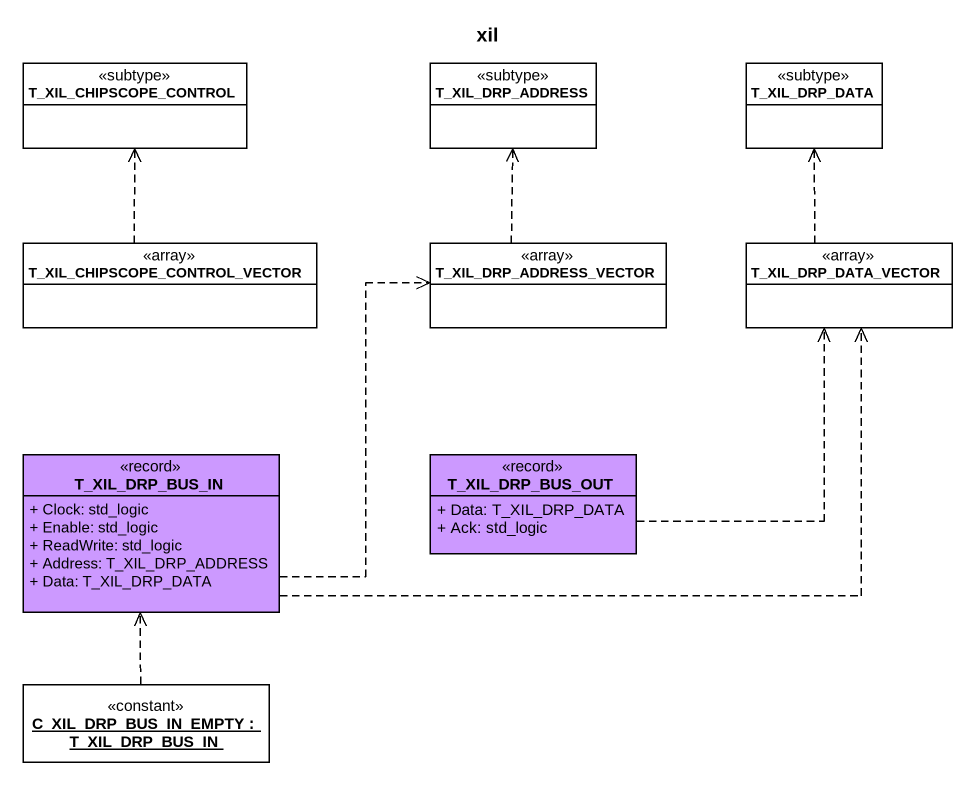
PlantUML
@startuml
title xil
hide circle
hide empty members
skinparam classAttributeIconSize 0
class T_XIL_CHIPSCOPE_CONTROL <<subtype>>
class T_XIL_DRP_ADDRESS <<subtype>>
class T_XIL_DRP_DATA <<subtype>>
class "T_XIL_CHIPSCOPE_CONTROL_VECTOR" as T_XIL_CHIPSCOPE_CONTROL_2 <<array>>
class T_XIL_DRP_ADDRESS_VECTOR <<array>>
class T_XIL_DRP_DATA_VECTOR <<array>>
class T_XIL_DRP_BUS_IN <<record>> #CC99FF {
  + Clock: std_logic
  + Enable: std_logic
  + ReadWrite: std_logic
  + Address: T_XIL_DRP_ADDRESS
  + Data: T_XIL_DRP_DATA
}
class T_XIL_DRP_BUS_OUT <<record>> #CC99FF {
  + Data: T_XIL_DRP_DATA
  + Ack: std_logic
}
object "C_XIL_DRP_BUS_IN_EMPTY : T_XIL_DRP_BUS_IN" as C_XIL_DRP_BUS_IN_EMPTY <<constant>>
T_XIL_CHIPSCOPE_CONTROL_2 .up.> T_XIL_CHIPSCOPE_CONTROL
T_XIL_DRP_ADDRESS_VECTOR .up.> T_XIL_DRP_ADDRESS
T_XIL_DRP_DATA_VECTOR .up.> T_XIL_DRP_DATA
T_XIL_DRP_BUS_IN .up.> T_XIL_DRP_ADDRESS_VECTOR
T_XIL_DRP_BUS_IN .right.> T_XIL_DRP_DATA_VECTOR
T_XIL_DRP_BUS_OUT .up.> T_XIL_DRP_DATA_VECTOR
C_XIL_DRP_BUS_IN_EMPTY .up.> T_XIL_DRP_BUS_IN
@enduml
